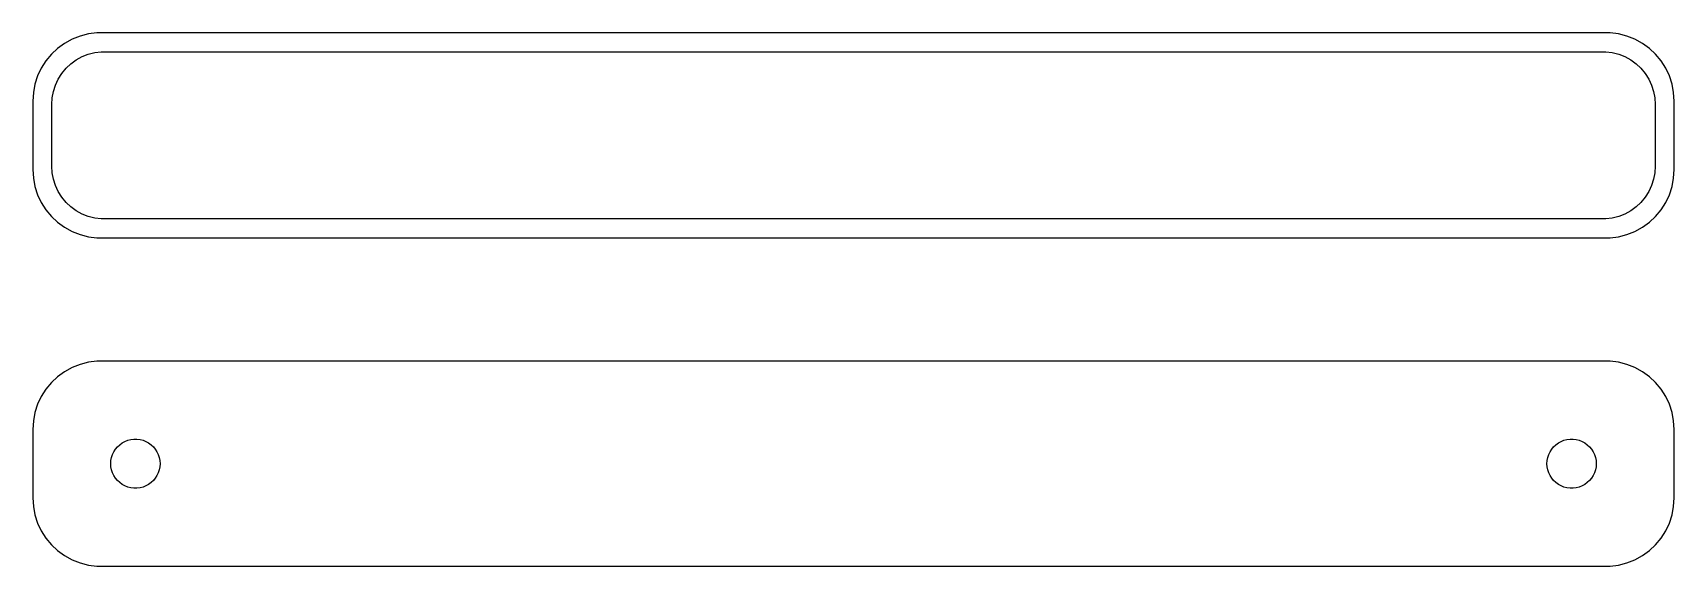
# Model space of a CAD drawing. Header units: metres. Extents: x -60 to 60, y 17 to 55.
import ezdxf

# ---------------------------------------------------------------- set-up
doc = ezdxf.new("R2010")
doc.units = ezdxf.units.M

msp = doc.modelspace()

# ---------------------------------------------------------------- linework, layer by layer
for p, q in [((-56.5451, 55.2553), (-57.1289, 55.0241)), ((-55.9369, 55.4114), (-56.5451, 55.2553)), ((-55.3139, 55.4901), (-55.9369, 55.4114)), ((55.3139, 55.4901), (-55.3139, 55.4901)), ((55.9369, 55.4114), (55.3139, 55.4901)), ((56.5451, 55.2553), (55.9369, 55.4114)), ((57.1289, 55.0241), (56.5451, 55.2553)), ((-58.1871, 54.3526), (-58.6448, 53.9227)), ((-57.6791, 54.7216), (-58.1871, 54.3526)), ((-57.1289, 55.0241), (-57.6791, 54.7216)), ((-55.9457, 53.9301), (-55.4751, 54.0509)), ((-55.4751, 54.0509), (-54.993, 54.1118)), ((-54.993, 54.1118), (54.993, 54.1118)), ((54.993, 54.1118), (55.4751, 54.0509)), ((55.4751, 54.0509), (55.9457, 53.9301)), ((57.6791, 54.7216), (57.1289, 55.0241)), ((58.1871, 54.3526), (57.6791, 54.7216)), ((58.6448, 53.9227), (58.1871, 54.3526)), ((-59.3815, 52.9088), (-59.6489, 52.3406)), ((-59.0451, 53.4389), (-59.3815, 52.9088)), ((-58.6448, 53.9227), (-59.0451, 53.4389)), ((-57.8805, 52.5244), (-57.5707, 52.8988)), ((-57.5707, 52.8988), (-57.2165, 53.2315)), ((-57.2165, 53.2315), (-56.8234, 53.5171)), ((-56.8234, 53.5171), (-56.3975, 53.7512)), ((-56.3975, 53.7512), (-55.9457, 53.9301)), ((55.9457, 53.9301), (56.3975, 53.7512)), ((56.3975, 53.7512), (56.8234, 53.5171)), ((56.8234, 53.5171), (57.2165, 53.2315)), ((57.2165, 53.2315), (57.5707, 52.8988)), ((57.5707, 52.8988), (57.8805, 52.5244)), ((59.0451, 53.4389), (58.6448, 53.9227)), ((59.3815, 52.9088), (59.0451, 53.4389)), ((59.6489, 52.3406), (59.3815, 52.9088)), ((-59.8429, 51.7434), (-59.9606, 51.1267)), ((-59.6489, 52.3406), (-59.8429, 51.7434)), ((-58.4979, 51.2123), (-58.3477, 51.6744)), ((-58.3477, 51.6744), (-58.1408, 52.1141)), ((-58.1408, 52.1141), (-57.8805, 52.5244)), ((57.8805, 52.5244), (58.1408, 52.1141)), ((58.1408, 52.1141), (58.3477, 51.6744)), ((58.3477, 51.6744), (58.4979, 51.2123)), ((59.8429, 51.7434), (59.6489, 52.3406)), ((59.9606, 51.1267), (59.8429, 51.7434)), ((-59.9606, 51.1267), (-60, 50.5)), ((-60, 50.5), (-60, 45.5)), ((-58.6195, 50.25), (-58.589, 50.735)), ((-58.589, 50.735), (-58.4979, 51.2123)), ((58.4979, 51.2123), (58.589, 50.735)), ((58.589, 50.735), (58.6195, 50.25)), ((60, 50.5), (59.9606, 51.1267)), ((60, 45.5), (60, 50.5)), ((-58.6195, 45.75), (-58.6195, 50.25)), ((58.6195, 50.25), (58.6195, 45.75)), ((-58.589, 45.265), (-58.6195, 45.75)), ((58.6195, 45.75), (58.589, 45.265)), ((-60, 45.5), (-59.9606, 44.8733)), ((-59.9606, 44.8733), (-59.8429, 44.2566)), ((-58.4979, 44.7877), (-58.589, 45.265)), ((-58.3477, 44.3256), (-58.4979, 44.7877)), ((58.4979, 44.7877), (58.3477, 44.3256)), ((58.589, 45.265), (58.4979, 44.7877)), ((59.8429, 44.2566), (59.9606, 44.8733)), ((59.9606, 44.8733), (60, 45.5)), ((-59.8429, 44.2566), (-59.6489, 43.6594)), ((-59.6489, 43.6594), (-59.3815, 43.0912)), ((-58.1408, 43.8859), (-58.3477, 44.3256)), ((-57.8805, 43.4756), (-58.1408, 43.8859)), ((-57.5707, 43.1012), (-57.8805, 43.4756)), ((57.8805, 43.4756), (57.5707, 43.1012)), ((58.1408, 43.8859), (57.8805, 43.4756)), ((58.3477, 44.3256), (58.1408, 43.8859)), ((59.3815, 43.0912), (59.6489, 43.6594)), ((59.6489, 43.6594), (59.8429, 44.2566)), ((-59.3815, 43.0912), (-59.0451, 42.5611)), ((-59.0451, 42.5611), (-58.6448, 42.0773)), ((-58.6448, 42.0773), (-58.1871, 41.6474)), ((-57.2165, 42.7685), (-57.5707, 43.1012)), ((-56.8234, 42.4829), (-57.2165, 42.7685)), ((-56.3975, 42.2488), (-56.8234, 42.4829)), ((-55.9457, 42.0699), (-56.3975, 42.2488)), ((-55.4751, 41.9491), (-55.9457, 42.0699)), ((55.9457, 42.0699), (55.4751, 41.9491)), ((56.3975, 42.2488), (55.9457, 42.0699)), ((56.8234, 42.4829), (56.3975, 42.2488)), ((57.2165, 42.7685), (56.8234, 42.4829)), ((57.5707, 43.1012), (57.2165, 42.7685)), ((58.1871, 41.6474), (58.6448, 42.0773)), ((58.6448, 42.0773), (59.0451, 42.5611)), ((59.0451, 42.5611), (59.3815, 43.0912)), ((-58.1871, 41.6474), (-57.6791, 41.2784)), ((-57.6791, 41.2784), (-57.1289, 40.9759)), ((-57.1289, 40.9759), (-56.5451, 40.7447)), ((-54.993, 41.8882), (-55.4751, 41.9491)), ((54.993, 41.8882), (-54.993, 41.8882)), ((55.4751, 41.9491), (54.993, 41.8882)), ((56.5451, 40.7447), (57.1289, 40.9759)), ((57.1289, 40.9759), (57.6791, 41.2784)), ((57.6791, 41.2784), (58.1871, 41.6474)), ((-56.5451, 40.7447), (-55.9369, 40.5886)), ((-55.9369, 40.5886), (-55.3139, 40.5099)), ((-55.3139, 40.5099), (55.3139, 40.5099)), ((55.3139, 40.5099), (55.9369, 40.5886)), ((55.9369, 40.5886), (56.5451, 40.7447)), ((-56.5451, 31.2553), (-57.1289, 31.0241)), ((-55.9369, 31.4114), (-56.5451, 31.2553)), ((-55.3139, 31.4901), (-55.9369, 31.4114)), ((55.3139, 31.4901), (-55.3139, 31.4901)), ((55.9369, 31.4114), (55.3139, 31.4901)), ((56.5451, 31.2553), (55.9369, 31.4114)), ((57.1289, 31.0241), (56.5451, 31.2553)), ((-58.1871, 30.3526), (-58.6448, 29.9227)), ((-57.6791, 30.7216), (-58.1871, 30.3526)), ((-57.1289, 31.0241), (-57.6791, 30.7216)), ((57.6791, 30.7216), (57.1289, 31.0241)), ((58.1871, 30.3526), (57.6791, 30.7216)), ((58.6448, 29.9227), (58.1871, 30.3526)), ((-59.3815, 28.9088), (-59.6489, 28.3406)), ((-59.0451, 29.4389), (-59.3815, 28.9088)), ((-58.6448, 29.9227), (-59.0451, 29.4389)), ((59.0451, 29.4389), (58.6448, 29.9227)), ((59.3815, 28.9088), (59.0451, 29.4389)), ((59.6489, 28.3406), (59.3815, 28.9088)), ((-59.8429, 27.7434), (-59.9606, 27.1267)), ((-59.6489, 28.3406), (-59.8429, 27.7434)), ((59.8429, 27.7434), (59.6489, 28.3406)), ((59.9606, 27.1267), (59.8429, 27.7434)), ((-59.9606, 27.1267), (-60, 26.5)), ((-60, 26.5), (-60, 21.5)), ((60, 26.5), (59.9606, 27.1267)), ((60, 21.5), (60, 26.5)), ((-53.9562, 25.058), (-53.8121, 25.2322)), ((-53.8121, 25.2322), (-53.6474, 25.3869)), ((-53.6474, 25.3869), (-53.4645, 25.5198)), ((-53.4645, 25.5198), (-53.2664, 25.6287)), ((-53.2664, 25.6287), (-53.0562, 25.7119)), ((-53.0562, 25.7119), (-52.8373, 25.7681)), ((-52.8373, 25.7681), (-52.613, 25.7964)), ((-52.613, 25.7964), (-52.387, 25.7964)), ((-52.387, 25.7964), (-52.1627, 25.7681)), ((-52.1627, 25.7681), (-51.9438, 25.7119)), ((-51.9438, 25.7119), (-51.7336, 25.6287)), ((-51.7336, 25.6287), (-51.5355, 25.5198)), ((-51.5355, 25.5198), (-51.3526, 25.3869)), ((-51.3526, 25.3869), (-51.1879, 25.2322)), ((-51.1879, 25.2322), (-51.0438, 25.058)), ((51.0438, 25.058), (51.1879, 25.2322)), ((51.1879, 25.2322), (51.3526, 25.3869)), ((51.3526, 25.3869), (51.5355, 25.5198)), ((51.5355, 25.5198), (51.7336, 25.6287)), ((51.7336, 25.6287), (51.9438, 25.7119)), ((51.9438, 25.7119), (52.1627, 25.7681)), ((52.1627, 25.7681), (52.387, 25.7964)), ((52.387, 25.7964), (52.613, 25.7964)), ((52.613, 25.7964), (52.8373, 25.7681)), ((52.8373, 25.7681), (53.0562, 25.7119)), ((53.0562, 25.7119), (53.2664, 25.6287)), ((53.2664, 25.6287), (53.4645, 25.5198)), ((53.4645, 25.5198), (53.6474, 25.3869)), ((53.6474, 25.3869), (53.8121, 25.2322)), ((53.8121, 25.2322), (53.9562, 25.058)), ((-54.3, 24), (-54.2858, 24.2256)), ((-54.2858, 23.7744), (-54.3, 24)), ((-54.2858, 24.2256), (-54.2434, 24.4476)), ((-54.2434, 24.4476), (-54.1736, 24.6626)), ((-54.1736, 24.6626), (-54.0773, 24.8671)), ((-54.0773, 24.8671), (-53.9562, 25.058)), ((-51.0438, 25.058), (-50.9226, 24.8671)), ((-50.9226, 24.8671), (-50.8264, 24.6626)), ((-50.8264, 24.6626), (-50.7565, 24.4476)), ((-50.7565, 24.4476), (-50.7142, 24.2256)), ((-50.7142, 24.2256), (-50.7, 24)), ((-50.7, 24), (-50.7142, 23.7744)), ((50.7, 24), (50.7142, 24.2256)), ((50.7142, 23.7744), (50.7, 24)), ((50.7142, 24.2256), (50.7565, 24.4476)), ((50.7565, 24.4476), (50.8264, 24.6626)), ((50.8264, 24.6626), (50.9226, 24.8671)), ((50.9226, 24.8671), (51.0438, 25.058)), ((53.9562, 25.058), (54.0773, 24.8671)), ((54.0773, 24.8671), (54.1736, 24.6626)), ((54.1736, 24.6626), (54.2434, 24.4476)), ((54.2434, 24.4476), (54.2858, 24.2256)), ((54.2858, 24.2256), (54.3, 24)), ((54.3, 24), (54.2858, 23.7744)), ((-54.2434, 23.5524), (-54.2858, 23.7744)), ((-54.1736, 23.3374), (-54.2434, 23.5524)), ((-54.0773, 23.1329), (-54.1736, 23.3374)), ((-53.9562, 22.942), (-54.0773, 23.1329)), ((-53.8121, 22.7678), (-53.9562, 22.942)), ((-51.0438, 22.942), (-51.1879, 22.7678)), ((-50.9226, 23.1329), (-51.0438, 22.942)), ((-50.8264, 23.3374), (-50.9226, 23.1329)), ((-50.7565, 23.5524), (-50.8264, 23.3374)), ((-50.7142, 23.7744), (-50.7565, 23.5524)), ((50.7565, 23.5524), (50.7142, 23.7744)), ((50.8264, 23.3374), (50.7565, 23.5524)), ((50.9226, 23.1329), (50.8264, 23.3374)), ((51.0438, 22.942), (50.9226, 23.1329)), ((51.1879, 22.7678), (51.0438, 22.942)), ((53.9562, 22.942), (53.8121, 22.7678)), ((54.0773, 23.1329), (53.9562, 22.942)), ((54.1736, 23.3374), (54.0773, 23.1329)), ((54.2434, 23.5524), (54.1736, 23.3374)), ((54.2858, 23.7744), (54.2434, 23.5524)), ((-53.6474, 22.6131), (-53.8121, 22.7678)), ((-53.4645, 22.4802), (-53.6474, 22.6131)), ((-53.2664, 22.3713), (-53.4645, 22.4802)), ((-53.0562, 22.2881), (-53.2664, 22.3713)), ((-52.8373, 22.2319), (-53.0562, 22.2881)), ((-52.613, 22.2036), (-52.8373, 22.2319)), ((-52.387, 22.2036), (-52.613, 22.2036)), ((-52.1627, 22.2319), (-52.387, 22.2036)), ((-51.9438, 22.2881), (-52.1627, 22.2319)), ((-51.7336, 22.3713), (-51.9438, 22.2881)), ((-51.5355, 22.4802), (-51.7336, 22.3713)), ((-51.3526, 22.6131), (-51.5355, 22.4802)), ((-51.1879, 22.7678), (-51.3526, 22.6131)), ((51.3526, 22.6131), (51.1879, 22.7678)), ((51.5355, 22.4802), (51.3526, 22.6131)), ((51.7336, 22.3713), (51.5355, 22.4802)), ((51.9438, 22.2881), (51.7336, 22.3713)), ((52.1627, 22.2319), (51.9438, 22.2881)), ((52.387, 22.2036), (52.1627, 22.2319)), ((52.613, 22.2036), (52.387, 22.2036)), ((52.8373, 22.2319), (52.613, 22.2036)), ((53.0562, 22.2881), (52.8373, 22.2319)), ((53.2664, 22.3713), (53.0562, 22.2881)), ((53.4645, 22.4802), (53.2664, 22.3713)), ((53.6474, 22.6131), (53.4645, 22.4802)), ((53.8121, 22.7678), (53.6474, 22.6131)), ((-60, 21.5), (-59.9606, 20.8733)), ((-59.9606, 20.8733), (-59.8429, 20.2566)), ((59.8429, 20.2566), (59.9606, 20.8733)), ((59.9606, 20.8733), (60, 21.5)), ((-59.8429, 20.2566), (-59.6489, 19.6594)), ((-59.6489, 19.6594), (-59.3815, 19.0912)), ((59.3815, 19.0912), (59.6489, 19.6594)), ((59.6489, 19.6594), (59.8429, 20.2566)), ((-59.3815, 19.0912), (-59.0451, 18.5611)), ((-59.0451, 18.5611), (-58.6448, 18.0773)), ((-58.6448, 18.0773), (-58.1871, 17.6474)), ((58.1871, 17.6474), (58.6448, 18.0773)), ((58.6448, 18.0773), (59.0451, 18.5611)), ((59.0451, 18.5611), (59.3815, 19.0912)), ((-58.1871, 17.6474), (-57.6791, 17.2784)), ((-57.6791, 17.2784), (-57.1289, 16.9759)), ((-57.1289, 16.9759), (-56.5451, 16.7447)), ((56.5451, 16.7447), (57.1289, 16.9759)), ((57.1289, 16.9759), (57.6791, 17.2784)), ((57.6791, 17.2784), (58.1871, 17.6474)), ((-56.5451, 16.7447), (-55.9369, 16.5886)), ((-55.9369, 16.5886), (-55.3139, 16.5099)), ((-55.3139, 16.5099), (55.3139, 16.5099)), ((55.3139, 16.5099), (55.9369, 16.5886)), ((55.9369, 16.5886), (56.5451, 16.7447))]:
    msp.add_line(p, q)

doc.saveas('drawing.dxf')
